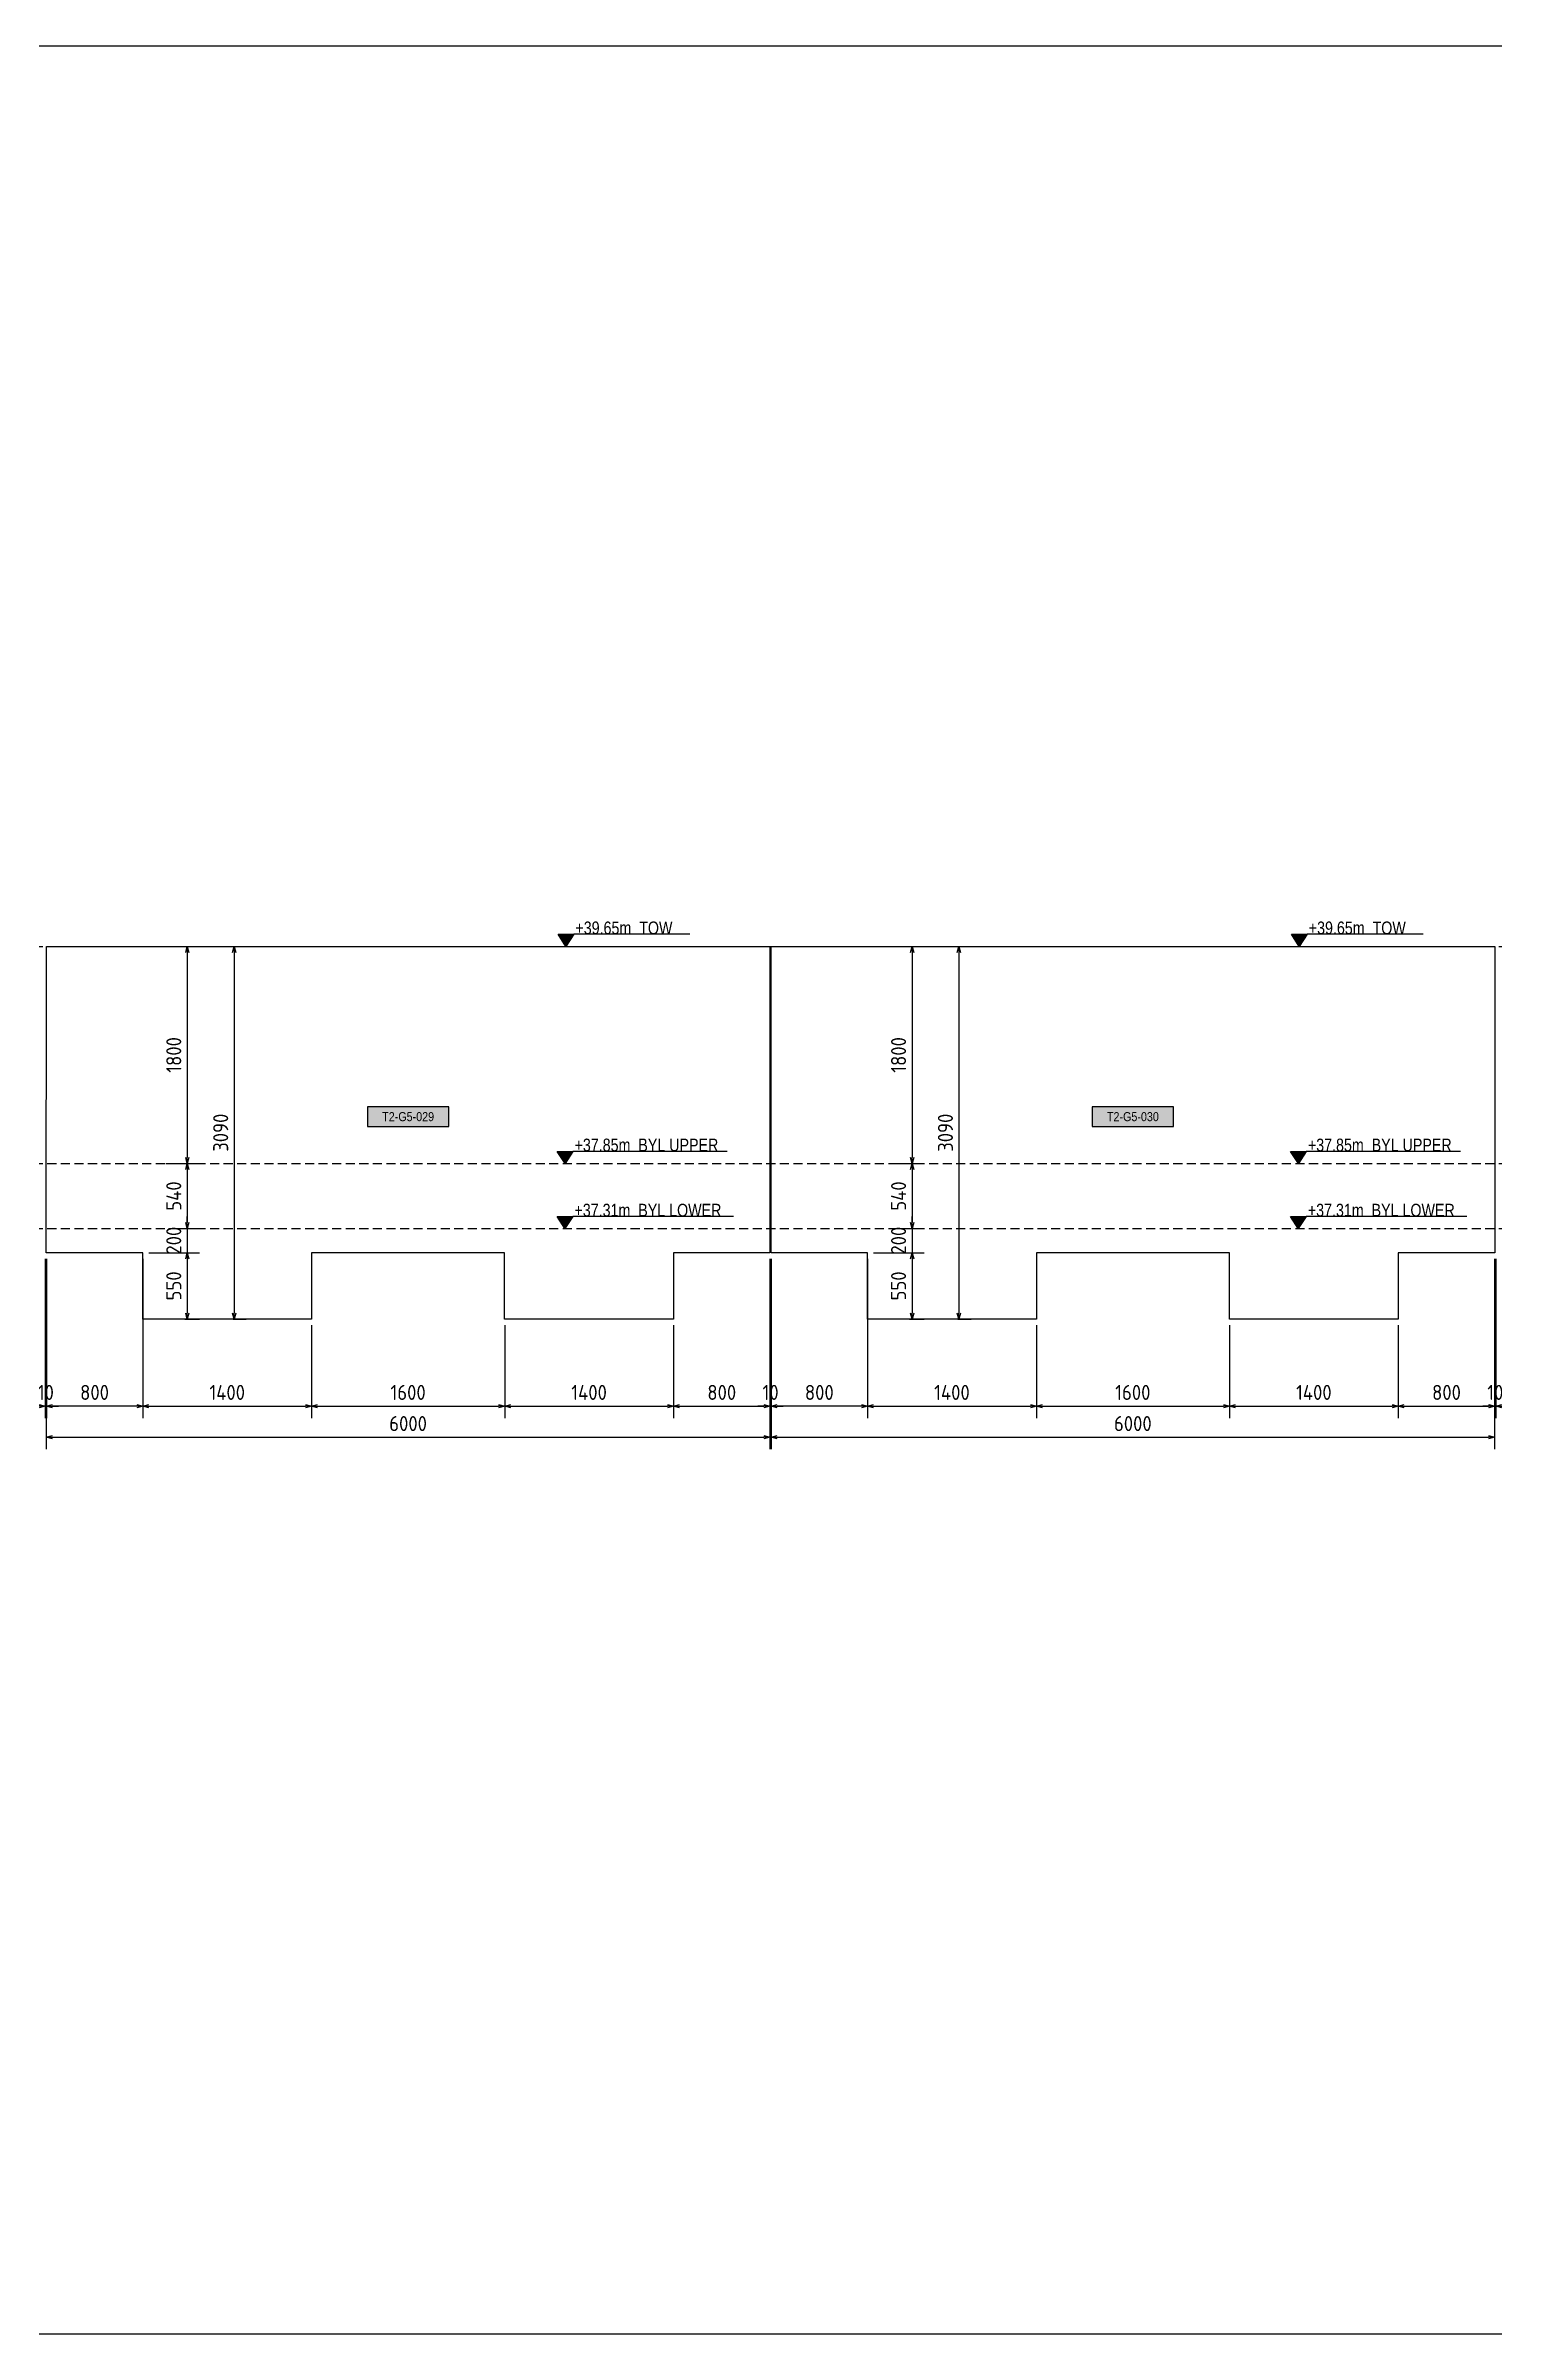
# Model space of a CAD drawing. Header units: centimetres. Extents: x -6122352 to 4157695, y -1694241 to 1947892.
# Drawn here: x 3495040 to 3507060, y 760801 to 779771 of the extents above; entities that cross this region are included whole.
import ezdxf
from ezdxf.enums import TextEntityAlignment as Align

# ---------------------------------------------------------------- set-up
doc = ezdxf.new("R2010")
doc.units = ezdxf.units.CM
doc.header["$MEASUREMENT"] = 0
doc.header["$PDMODE"] = 66
doc.header["$PDSIZE"] = 100
doc.linetypes.add('DASHED2', pattern=[0.375, 0.25, -0.125])
for name, color, linetype in [('00-MI-DIM', 7, 'Continuous'), ('@MI-TYPE-02', 6, 'Continuous'), ('JML-Dimension', 1, 'Continuous'), ('PANEL-TAGS', 7, 'Continuous'), ('SECTION', 130, 'Continuous')]:
    doc.layers.add(name, color=color, linetype=linetype)
doc.styles.add('PANELTAG_STYLE', font='arial.ttf')
doc.styles.add('Schueco-BEMSTIL', font='isocpeur.ttf', dxfattribs={"width": 0.9})
doc.styles.add('txt-Pisa-std', font='arial.ttf', dxfattribs={"width": 0.8})
doc.dimstyles.new('MI- JWC-TXT-2.5 MM', dxfattribs={"dimscale": 1.5, "dimtxt": 2.5, "dimasz": 1, "dimexe": 2, "dimexo": 1, "dimgap": 1, "dimtad": 1, "dimdec": 0, "dimdsep": 46, "dimtxsty": 'Schueco-BEMSTIL', "dimblk": 'OPEN30', "dimcen": 0, "dimdle": 2, "dimclrd": 140, "dimclre": 8, "dimclrt": 40, "dimadec": 0, "dimazin": 2, "dimtfac": 1, "dimtdec": 0, "dimtix": 1, "dimtmove": 2, "dimatfit": 3, "dimldrblk": 'OPEN', "dimfxl": 2, "dimlwd": -1, "dimlwe": -1, "dimarcsym": 0})

# ---------------------------------------------------------------- blocks, each defined once
blk = doc.blocks.new('_Open30')
at = {"color": 0, "linetype": 'ByBlock', "lineweight": -2}
for p, q in [((-1, 0.27), (0, 0)), ((0, 0), (-1, -0.27)), ((0, 0), (-1, 0))]:
    blk.add_line(p, q, dxfattribs=at)
blk = doc.blocks.new('*D2179')
at = {"layer": '00-MI-DIM', "color": 8, "transparency": 16777216}
for p, q in [((3495045, 769716), (3495045, 768395)), ((3495845, 769716), (3495845, 768395))]:
    blk.add_line(p, q, dxfattribs=at)
at = {"layer": '00-MI-DIM', "color": 140, "transparency": 16777216}
blk.add_line((3495795, 768495), (3495095, 768495), dxfattribs=at)
at = {"layer": 'Defpoints', "color": 0, "transparency": 16777216}
for p in [(3495045, 769766), (3495845, 769766), (3495045, 768495)]:
    blk.add_point(p, dxfattribs=at)
at = {"layer": '00-MI-DIM', "color": 140, "transparency": 16777216, "xscale": 50, "yscale": 50, "zscale": 50, "rotation": 180}
blk.add_blockref('_Open30', (3495045, 768495), dxfattribs=at)
at = {"layer": '00-MI-DIM', "color": 140, "transparency": 16777216, "xscale": 50, "yscale": 50, "zscale": 50}
blk.add_blockref('_Open30', (3495845, 768495), dxfattribs=at)
at = {"layer": '00-MI-DIM', "color": 40, "transparency": 16777216, "insert": (3495445, 768608), "char_height": 125, "attachment_point": 5, "style": 'Schueco-BEMSTIL'}
blk.add_mtext('800', dxfattribs=at)
blk = doc.blocks.new('_Open')
at = {"color": 0, "linetype": 'ByBlock', "lineweight": -2}
for p, q in [((-1, 0), (0, 0)), ((-1, 0), (0, 0)), ((0, 0), (-1, 0))]:
    blk.add_line(p, q, dxfattribs=at)
blk = doc.blocks.new('*D2180')
at = {"layer": '00-MI-DIM', "color": 8, "transparency": 16777216}
for p, q in [((3495845, 769716), (3495845, 768395)), ((3497245, 769166), (3497245, 768395))]:
    blk.add_line(p, q, dxfattribs=at)
at = {"layer": '00-MI-DIM', "color": 140, "transparency": 16777216}
blk.add_line((3495895, 768495), (3497195, 768495), dxfattribs=at)
at = {"layer": 'Defpoints', "color": 0, "transparency": 16777216}
for p in [(3495845, 769766), (3497245, 769216), (3497245, 768495)]:
    blk.add_point(p, dxfattribs=at)
at = {"layer": '00-MI-DIM', "color": 140, "transparency": 16777216, "xscale": 50, "yscale": 50, "zscale": 50, "rotation": 180}
blk.add_blockref('_Open30', (3495845, 768495), dxfattribs=at)
at = {"layer": '00-MI-DIM', "color": 140, "transparency": 16777216, "xscale": 50, "yscale": 50, "zscale": 50}
blk.add_blockref('_Open30', (3497245, 768495), dxfattribs=at)
at = {"layer": '00-MI-DIM', "color": 40, "transparency": 16777216, "insert": (3496545, 768608), "char_height": 125, "attachment_point": 5, "style": 'Schueco-BEMSTIL'}
blk.add_mtext('1400', dxfattribs=at)
blk = doc.blocks.new('*D2181')
at = {"layer": '00-MI-DIM', "color": 8, "transparency": 16777216}
for p, q in [((3497245, 769166), (3497245, 768395)), ((3498846, 769166), (3498846, 768395))]:
    blk.add_line(p, q, dxfattribs=at)
at = {"layer": '00-MI-DIM', "color": 140, "transparency": 16777216}
blk.add_line((3497295, 768495), (3498796, 768495), dxfattribs=at)
at = {"layer": 'Defpoints', "color": 0, "transparency": 16777216}
for p in [(3497245, 769216), (3498846, 769216), (3498846, 768495)]:
    blk.add_point(p, dxfattribs=at)
at = {"layer": '00-MI-DIM', "color": 140, "transparency": 16777216, "xscale": 50, "yscale": 50, "zscale": 50, "rotation": 180}
blk.add_blockref('_Open30', (3497245, 768495), dxfattribs=at)
at = {"layer": '00-MI-DIM', "color": 140, "transparency": 16777216, "xscale": 50, "yscale": 50, "zscale": 50}
blk.add_blockref('_Open30', (3498846, 768495), dxfattribs=at)
at = {"layer": '00-MI-DIM', "color": 40, "transparency": 16777216, "insert": (3498045, 768608), "char_height": 125, "attachment_point": 5, "style": 'Schueco-BEMSTIL'}
blk.add_mtext('1600', dxfattribs=at)
blk = doc.blocks.new('*D2182')
at = {"layer": '00-MI-DIM', "color": 8, "transparency": 16777216}
for p, q in [((3498846, 769166), (3498846, 768395)), ((3500246, 769166), (3500246, 768395))]:
    blk.add_line(p, q, dxfattribs=at)
at = {"layer": '00-MI-DIM', "color": 140, "transparency": 16777216}
blk.add_line((3498896, 768495), (3500196, 768495), dxfattribs=at)
at = {"layer": 'Defpoints', "color": 0, "transparency": 16777216}
for p in [(3498846, 769216), (3500246, 769216), (3500246, 768495)]:
    blk.add_point(p, dxfattribs=at)
at = {"layer": '00-MI-DIM', "color": 140, "transparency": 16777216, "xscale": 50, "yscale": 50, "zscale": 50, "rotation": 180}
blk.add_blockref('_Open30', (3498846, 768495), dxfattribs=at)
at = {"layer": '00-MI-DIM', "color": 140, "transparency": 16777216, "xscale": 50, "yscale": 50, "zscale": 50}
blk.add_blockref('_Open30', (3500246, 768495), dxfattribs=at)
at = {"layer": '00-MI-DIM', "color": 40, "transparency": 16777216, "insert": (3499546, 768608), "char_height": 125, "attachment_point": 5, "style": 'Schueco-BEMSTIL'}
blk.add_mtext('1400', dxfattribs=at)
blk = doc.blocks.new('*D2184')
at = {"layer": '00-MI-DIM', "color": 8, "transparency": 16777216}
for p, q in [((3501045, 769716), (3501045, 768395)), ((3500246, 769166), (3500246, 768395))]:
    blk.add_line(p, q, dxfattribs=at)
at = {"layer": '00-MI-DIM', "color": 140, "transparency": 16777216}
blk.add_line((3500296, 768495), (3500995, 768495), dxfattribs=at)
at = {"layer": 'Defpoints', "color": 0, "transparency": 16777216}
for p in [(3501045, 769766), (3500246, 769216), (3501045, 768495)]:
    blk.add_point(p, dxfattribs=at)
at = {"layer": '00-MI-DIM', "color": 140, "transparency": 16777216, "xscale": 50, "yscale": 50, "zscale": 50, "rotation": 180}
blk.add_blockref('_Open30', (3500246, 768495), dxfattribs=at)
at = {"layer": '00-MI-DIM', "color": 140, "transparency": 16777216, "xscale": 50, "yscale": 50, "zscale": 50}
blk.add_blockref('_Open30', (3501045, 768495), dxfattribs=at)
at = {"layer": '00-MI-DIM', "color": 40, "transparency": 16777216, "insert": (3500646, 768608), "char_height": 125, "attachment_point": 5, "style": 'Schueco-BEMSTIL'}
blk.add_mtext('800', dxfattribs=at)
blk = doc.blocks.new('*D2185')
at = {"layer": '00-MI-DIM', "color": 8, "transparency": 16777216}
for p, q in [((3495045, 769716), (3495045, 768137)), ((3501045, 769716), (3501045, 768137))]:
    blk.add_line(p, q, dxfattribs=at)
at = {"layer": '00-MI-DIM', "color": 140, "transparency": 16777216}
blk.add_line((3495095, 768237), (3500995, 768237), dxfattribs=at)
at = {"layer": 'Defpoints', "color": 0, "transparency": 16777216}
for p in [(3495045, 769766), (3501045, 769766), (3501045, 768237)]:
    blk.add_point(p, dxfattribs=at)
at = {"layer": '00-MI-DIM', "color": 140, "transparency": 16777216, "xscale": 50, "yscale": 50, "zscale": 50, "rotation": 180}
blk.add_blockref('_Open30', (3495045, 768237), dxfattribs=at)
at = {"layer": '00-MI-DIM', "color": 140, "transparency": 16777216, "xscale": 50, "yscale": 50, "zscale": 50}
blk.add_blockref('_Open30', (3501045, 768237), dxfattribs=at)
at = {"layer": '00-MI-DIM', "color": 40, "transparency": 16777216, "insert": (3498045, 768350), "char_height": 125, "attachment_point": 5, "style": 'Schueco-BEMSTIL'}
blk.add_mtext('6000', dxfattribs=at)
blk = doc.blocks.new('*D2186')
at = {"layer": '00-MI-DIM', "color": 8, "transparency": 16777216}
for p, q in [((3496037, 772306), (3496314, 772306)), ((3496037, 770506), (3496314, 770506))]:
    blk.add_line(p, q, dxfattribs=at)
at = {"layer": '00-MI-DIM', "color": 140, "transparency": 16777216}
blk.add_line((3496214, 772256), (3496214, 770556), dxfattribs=at)
at = {"layer": 'Defpoints', "color": 0, "transparency": 16777216}
for p in [(3495987, 772306), (3495987, 770506), (3496214, 770506)]:
    blk.add_point(p, dxfattribs=at)
at = {"layer": '00-MI-DIM', "color": 140, "transparency": 16777216, "xscale": 50, "yscale": 50, "zscale": 50}
for p, rotation in [((3496214, 772306), 90), ((3496214, 770506), 270)]:
    blk.add_blockref('_Open30', p, dxfattribs=dict(at, rotation=rotation))
at = {"layer": '00-MI-DIM', "color": 40, "transparency": 16777216, "insert": (3496102, 771406), "char_height": 125, "attachment_point": 5, "rotation": 90, "style": 'Schueco-BEMSTIL'}
blk.add_mtext('1800', dxfattribs=at)
blk = doc.blocks.new('*D2187')
at = {"layer": '00-MI-DIM', "color": 8, "transparency": 16777216}
for p, q in [((3496037, 770506), (3496314, 770506)), ((3496059, 769966), (3496314, 769966))]:
    blk.add_line(p, q, dxfattribs=at)
at = {"layer": '00-MI-DIM', "color": 140, "transparency": 16777216}
blk.add_line((3496214, 770456), (3496214, 770016), dxfattribs=at)
at = {"layer": 'Defpoints', "color": 0, "transparency": 16777216}
for p in [(3495987, 770506), (3496009, 769966), (3496214, 769966)]:
    blk.add_point(p, dxfattribs=at)
at = {"layer": '00-MI-DIM', "color": 140, "transparency": 16777216, "xscale": 50, "yscale": 50, "zscale": 50}
for p, rotation in [((3496214, 770506), 90), ((3496214, 769966), 270)]:
    blk.add_blockref('_Open30', p, dxfattribs=dict(at, rotation=rotation))
at = {"layer": '00-MI-DIM', "color": 40, "transparency": 16777216, "insert": (3496102, 770236), "char_height": 125, "attachment_point": 5, "rotation": 90, "style": 'Schueco-BEMSTIL'}
blk.add_mtext('540', dxfattribs=at)
blk = doc.blocks.new('*D2188')
at = {"layer": '00-MI-DIM', "color": 8, "transparency": 16777216}
for p, q in [((3496559, 772306), (3496703, 772306)), ((3496595, 769216), (3496703, 769216))]:
    blk.add_line(p, q, dxfattribs=at)
at = {"layer": '00-MI-DIM', "color": 140, "transparency": 16777216}
blk.add_line((3496603, 772256), (3496603, 769266), dxfattribs=at)
at = {"layer": 'Defpoints', "color": 0, "transparency": 16777216}
for p in [(3496509, 772306), (3496545, 769216), (3496603, 769216)]:
    blk.add_point(p, dxfattribs=at)
at = {"layer": '00-MI-DIM', "color": 140, "transparency": 16777216, "xscale": 50, "yscale": 50, "zscale": 50}
for p, rotation in [((3496603, 772306), 90), ((3496603, 769216), 270)]:
    blk.add_blockref('_Open30', p, dxfattribs=dict(at, rotation=rotation))
at = {"layer": '00-MI-DIM', "color": 40, "transparency": 16777216, "insert": (3496491, 770761), "char_height": 125, "attachment_point": 5, "rotation": 90, "style": 'Schueco-BEMSTIL'}
blk.add_mtext('3090', dxfattribs=at)
blk = doc.blocks.new('*D2189')
at = {"layer": '00-MI-DIM', "color": 140, "transparency": 16777216}
for p, q in [((3496214, 770016), (3496214, 770066)), ((3496214, 769966), (3496214, 769766)), ((3496214, 769716), (3496214, 769666))]:
    blk.add_line(p, q, dxfattribs=at)
at = {"layer": '00-MI-DIM', "color": 8, "transparency": 16777216}
for p, q in [((3496059, 769966), (3496314, 769966)), ((3495895, 769766), (3496314, 769766))]:
    blk.add_line(p, q, dxfattribs=at)
at = {"layer": 'Defpoints', "color": 0, "transparency": 16777216}
for p in [(3496009, 769966), (3495845, 769766), (3496214, 769766)]:
    blk.add_point(p, dxfattribs=at)
at = {"layer": '00-MI-DIM', "color": 140, "transparency": 16777216, "xscale": 50, "yscale": 50, "zscale": 50}
for p, rotation in [((3496214, 769966), 270), ((3496214, 769766), 90)]:
    blk.add_blockref('_Open30', p, dxfattribs=dict(at, rotation=rotation))
at = {"layer": '00-MI-DIM', "color": 40, "transparency": 16777216, "insert": (3496102, 769866), "char_height": 125, "attachment_point": 5, "rotation": 90, "style": 'Schueco-BEMSTIL'}
blk.add_mtext('200', dxfattribs=at)
blk = doc.blocks.new('*D2183')
at = {"layer": '00-MI-DIM', "color": 8, "transparency": 16777216}
for p, q in [((3495895, 769766), (3496314, 769766)), ((3496194, 769216), (3496314, 769216))]:
    blk.add_line(p, q, dxfattribs=at)
at = {"layer": '00-MI-DIM', "color": 140, "transparency": 16777216}
blk.add_line((3496214, 769716), (3496214, 769266), dxfattribs=at)
at = {"layer": 'Defpoints', "color": 0, "transparency": 16777216}
for p in [(3495845, 769766), (3496144, 769216), (3496214, 769216)]:
    blk.add_point(p, dxfattribs=at)
at = {"layer": '00-MI-DIM', "color": 140, "transparency": 16777216, "xscale": 50, "yscale": 50, "zscale": 50}
for p, rotation in [((3496214, 769766), 90), ((3496214, 769216), 270)]:
    blk.add_blockref('_Open30', p, dxfattribs=dict(at, rotation=rotation))
at = {"layer": '00-MI-DIM', "color": 40, "transparency": 16777216, "insert": (3496102, 769491), "char_height": 125, "attachment_point": 5, "rotation": 90, "style": 'Schueco-BEMSTIL'}
blk.add_mtext('550', dxfattribs=at)
blk = doc.blocks.new('*D2190')
at = {"layer": '00-MI-DIM', "color": 8, "transparency": 16777216}
for p, q in [((3501055, 769716), (3501055, 768395)), ((3501855, 769716), (3501855, 768395))]:
    blk.add_line(p, q, dxfattribs=at)
at = {"layer": '00-MI-DIM', "color": 140, "transparency": 16777216}
blk.add_line((3501805, 768495), (3501105, 768495), dxfattribs=at)
at = {"layer": 'Defpoints', "color": 0, "transparency": 16777216}
for p in [(3501055, 769766), (3501855, 769766), (3501055, 768495)]:
    blk.add_point(p, dxfattribs=at)
at = {"layer": '00-MI-DIM', "color": 140, "transparency": 16777216, "xscale": 50, "yscale": 50, "zscale": 50, "rotation": 180}
blk.add_blockref('_Open30', (3501055, 768495), dxfattribs=at)
at = {"layer": '00-MI-DIM', "color": 140, "transparency": 16777216, "xscale": 50, "yscale": 50, "zscale": 50}
blk.add_blockref('_Open30', (3501855, 768495), dxfattribs=at)
at = {"layer": '00-MI-DIM', "color": 40, "transparency": 16777216, "insert": (3501455, 768608), "char_height": 125, "attachment_point": 5, "style": 'Schueco-BEMSTIL'}
blk.add_mtext('800', dxfattribs=at)
blk = doc.blocks.new('*D2191')
at = {"layer": '00-MI-DIM', "color": 8, "transparency": 16777216}
for p, q in [((3501855, 769716), (3501855, 768395)), ((3503255, 769166), (3503255, 768395))]:
    blk.add_line(p, q, dxfattribs=at)
at = {"layer": '00-MI-DIM', "color": 140, "transparency": 16777216}
blk.add_line((3501905, 768495), (3503205, 768495), dxfattribs=at)
at = {"layer": 'Defpoints', "color": 0, "transparency": 16777216}
for p in [(3501855, 769766), (3503255, 769216), (3503255, 768495)]:
    blk.add_point(p, dxfattribs=at)
at = {"layer": '00-MI-DIM', "color": 140, "transparency": 16777216, "xscale": 50, "yscale": 50, "zscale": 50, "rotation": 180}
blk.add_blockref('_Open30', (3501855, 768495), dxfattribs=at)
at = {"layer": '00-MI-DIM', "color": 140, "transparency": 16777216, "xscale": 50, "yscale": 50, "zscale": 50}
blk.add_blockref('_Open30', (3503255, 768495), dxfattribs=at)
at = {"layer": '00-MI-DIM', "color": 40, "transparency": 16777216, "insert": (3502555, 768608), "char_height": 125, "attachment_point": 5, "style": 'Schueco-BEMSTIL'}
blk.add_mtext('1400', dxfattribs=at)
blk = doc.blocks.new('*D2192')
at = {"layer": '00-MI-DIM', "color": 8, "transparency": 16777216}
for p, q in [((3503255, 769166), (3503255, 768395)), ((3504856, 769166), (3504856, 768395))]:
    blk.add_line(p, q, dxfattribs=at)
at = {"layer": '00-MI-DIM', "color": 140, "transparency": 16777216}
blk.add_line((3503305, 768495), (3504806, 768495), dxfattribs=at)
at = {"layer": 'Defpoints', "color": 0, "transparency": 16777216}
for p in [(3503255, 769216), (3504856, 769216), (3504856, 768495)]:
    blk.add_point(p, dxfattribs=at)
at = {"layer": '00-MI-DIM', "color": 140, "transparency": 16777216, "xscale": 50, "yscale": 50, "zscale": 50, "rotation": 180}
blk.add_blockref('_Open30', (3503255, 768495), dxfattribs=at)
at = {"layer": '00-MI-DIM', "color": 140, "transparency": 16777216, "xscale": 50, "yscale": 50, "zscale": 50}
blk.add_blockref('_Open30', (3504856, 768495), dxfattribs=at)
at = {"layer": '00-MI-DIM', "color": 40, "transparency": 16777216, "insert": (3504055, 768608), "char_height": 125, "attachment_point": 5, "style": 'Schueco-BEMSTIL'}
blk.add_mtext('1600', dxfattribs=at)
blk = doc.blocks.new('*D2193')
at = {"layer": '00-MI-DIM', "color": 8, "transparency": 16777216}
for p, q in [((3504856, 769166), (3504856, 768395)), ((3506256, 769166), (3506256, 768395))]:
    blk.add_line(p, q, dxfattribs=at)
at = {"layer": '00-MI-DIM', "color": 140, "transparency": 16777216}
blk.add_line((3504906, 768495), (3506206, 768495), dxfattribs=at)
at = {"layer": 'Defpoints', "color": 0, "transparency": 16777216}
for p in [(3504856, 769216), (3506256, 769216), (3506256, 768495)]:
    blk.add_point(p, dxfattribs=at)
at = {"layer": '00-MI-DIM', "color": 140, "transparency": 16777216, "xscale": 50, "yscale": 50, "zscale": 50, "rotation": 180}
blk.add_blockref('_Open30', (3504856, 768495), dxfattribs=at)
at = {"layer": '00-MI-DIM', "color": 140, "transparency": 16777216, "xscale": 50, "yscale": 50, "zscale": 50}
blk.add_blockref('_Open30', (3506256, 768495), dxfattribs=at)
at = {"layer": '00-MI-DIM', "color": 40, "transparency": 16777216, "insert": (3505556, 768608), "char_height": 125, "attachment_point": 5, "style": 'Schueco-BEMSTIL'}
blk.add_mtext('1400', dxfattribs=at)
blk = doc.blocks.new('*D2195')
at = {"layer": '00-MI-DIM', "color": 8, "transparency": 16777216}
for p, q in [((3507055, 769716), (3507055, 768395)), ((3506256, 769166), (3506256, 768395))]:
    blk.add_line(p, q, dxfattribs=at)
at = {"layer": '00-MI-DIM', "color": 140, "transparency": 16777216}
blk.add_line((3506306, 768495), (3507005, 768495), dxfattribs=at)
at = {"layer": 'Defpoints', "color": 0, "transparency": 16777216}
for p in [(3507055, 769766), (3506256, 769216), (3507055, 768495)]:
    blk.add_point(p, dxfattribs=at)
at = {"layer": '00-MI-DIM', "color": 140, "transparency": 16777216, "xscale": 50, "yscale": 50, "zscale": 50, "rotation": 180}
blk.add_blockref('_Open30', (3506256, 768495), dxfattribs=at)
at = {"layer": '00-MI-DIM', "color": 140, "transparency": 16777216, "xscale": 50, "yscale": 50, "zscale": 50}
blk.add_blockref('_Open30', (3507055, 768495), dxfattribs=at)
at = {"layer": '00-MI-DIM', "color": 40, "transparency": 16777216, "insert": (3506656, 768608), "char_height": 125, "attachment_point": 5, "style": 'Schueco-BEMSTIL'}
blk.add_mtext('800', dxfattribs=at)
blk = doc.blocks.new('*D2196')
at = {"layer": '00-MI-DIM', "color": 8, "transparency": 16777216}
for p, q in [((3501055, 769716), (3501055, 768137)), ((3507055, 769716), (3507055, 768137))]:
    blk.add_line(p, q, dxfattribs=at)
at = {"layer": '00-MI-DIM', "color": 140, "transparency": 16777216}
blk.add_line((3501105, 768237), (3507005, 768237), dxfattribs=at)
at = {"layer": 'Defpoints', "color": 0, "transparency": 16777216}
for p in [(3501055, 769766), (3507055, 769766), (3507055, 768237)]:
    blk.add_point(p, dxfattribs=at)
at = {"layer": '00-MI-DIM', "color": 140, "transparency": 16777216, "xscale": 50, "yscale": 50, "zscale": 50, "rotation": 180}
blk.add_blockref('_Open30', (3501055, 768237), dxfattribs=at)
at = {"layer": '00-MI-DIM', "color": 140, "transparency": 16777216, "xscale": 50, "yscale": 50, "zscale": 50}
blk.add_blockref('_Open30', (3507055, 768237), dxfattribs=at)
at = {"layer": '00-MI-DIM', "color": 40, "transparency": 16777216, "insert": (3504055, 768350), "char_height": 125, "attachment_point": 5, "style": 'Schueco-BEMSTIL'}
blk.add_mtext('6000', dxfattribs=at)
blk = doc.blocks.new('*D2197')
at = {"layer": '00-MI-DIM', "color": 8, "transparency": 16777216}
for p, q in [((3502047, 772306), (3502324, 772306)), ((3502047, 770506), (3502324, 770506))]:
    blk.add_line(p, q, dxfattribs=at)
at = {"layer": '00-MI-DIM', "color": 140, "transparency": 16777216}
blk.add_line((3502224, 772256), (3502224, 770556), dxfattribs=at)
at = {"layer": 'Defpoints', "color": 0, "transparency": 16777216}
for p in [(3501997, 772306), (3501997, 770506), (3502224, 770506)]:
    blk.add_point(p, dxfattribs=at)
at = {"layer": '00-MI-DIM', "color": 140, "transparency": 16777216, "xscale": 50, "yscale": 50, "zscale": 50}
for p, rotation in [((3502224, 772306), 90), ((3502224, 770506), 270)]:
    blk.add_blockref('_Open30', p, dxfattribs=dict(at, rotation=rotation))
at = {"layer": '00-MI-DIM', "color": 40, "transparency": 16777216, "insert": (3502112, 771406), "char_height": 125, "attachment_point": 5, "rotation": 90, "style": 'Schueco-BEMSTIL'}
blk.add_mtext('1800', dxfattribs=at)
blk = doc.blocks.new('*D2198')
at = {"layer": '00-MI-DIM', "color": 8, "transparency": 16777216}
for p, q in [((3502047, 770506), (3502324, 770506)), ((3502069, 769966), (3502324, 769966))]:
    blk.add_line(p, q, dxfattribs=at)
at = {"layer": '00-MI-DIM', "color": 140, "transparency": 16777216}
blk.add_line((3502224, 770456), (3502224, 770016), dxfattribs=at)
at = {"layer": 'Defpoints', "color": 0, "transparency": 16777216}
for p in [(3501997, 770506), (3502019, 769966), (3502224, 769966)]:
    blk.add_point(p, dxfattribs=at)
at = {"layer": '00-MI-DIM', "color": 140, "transparency": 16777216, "xscale": 50, "yscale": 50, "zscale": 50}
for p, rotation in [((3502224, 770506), 90), ((3502224, 769966), 270)]:
    blk.add_blockref('_Open30', p, dxfattribs=dict(at, rotation=rotation))
at = {"layer": '00-MI-DIM', "color": 40, "transparency": 16777216, "insert": (3502112, 770236), "char_height": 125, "attachment_point": 5, "rotation": 90, "style": 'Schueco-BEMSTIL'}
blk.add_mtext('540', dxfattribs=at)
blk = doc.blocks.new('*D2199')
at = {"layer": '00-MI-DIM', "color": 8, "transparency": 16777216}
for p, q in [((3502569, 772306), (3502713, 772306)), ((3502605, 769216), (3502713, 769216))]:
    blk.add_line(p, q, dxfattribs=at)
at = {"layer": '00-MI-DIM', "color": 140, "transparency": 16777216}
blk.add_line((3502613, 772256), (3502613, 769266), dxfattribs=at)
at = {"layer": 'Defpoints', "color": 0, "transparency": 16777216}
for p in [(3502519, 772306), (3502555, 769216), (3502613, 769216)]:
    blk.add_point(p, dxfattribs=at)
at = {"layer": '00-MI-DIM', "color": 140, "transparency": 16777216, "xscale": 50, "yscale": 50, "zscale": 50}
for p, rotation in [((3502613, 772306), 90), ((3502613, 769216), 270)]:
    blk.add_blockref('_Open30', p, dxfattribs=dict(at, rotation=rotation))
at = {"layer": '00-MI-DIM', "color": 40, "transparency": 16777216, "insert": (3502501, 770761), "char_height": 125, "attachment_point": 5, "rotation": 90, "style": 'Schueco-BEMSTIL'}
blk.add_mtext('3090', dxfattribs=at)
blk = doc.blocks.new('*D2200')
at = {"layer": '00-MI-DIM', "color": 140, "transparency": 16777216}
for p, q in [((3502224, 770016), (3502224, 770066)), ((3502224, 769966), (3502224, 769766)), ((3502224, 769716), (3502224, 769666))]:
    blk.add_line(p, q, dxfattribs=at)
at = {"layer": '00-MI-DIM', "color": 8, "transparency": 16777216}
for p, q in [((3502069, 769966), (3502324, 769966)), ((3501905, 769766), (3502324, 769766))]:
    blk.add_line(p, q, dxfattribs=at)
at = {"layer": 'Defpoints', "color": 0, "transparency": 16777216}
for p in [(3502019, 769966), (3501855, 769766), (3502224, 769766)]:
    blk.add_point(p, dxfattribs=at)
at = {"layer": '00-MI-DIM', "color": 140, "transparency": 16777216, "xscale": 50, "yscale": 50, "zscale": 50}
for p, rotation in [((3502224, 769966), 270), ((3502224, 769766), 90)]:
    blk.add_blockref('_Open30', p, dxfattribs=dict(at, rotation=rotation))
at = {"layer": '00-MI-DIM', "color": 40, "transparency": 16777216, "insert": (3502112, 769866), "char_height": 125, "attachment_point": 5, "rotation": 90, "style": 'Schueco-BEMSTIL'}
blk.add_mtext('200', dxfattribs=at)
blk = doc.blocks.new('*D2194')
at = {"layer": '00-MI-DIM', "color": 8, "transparency": 16777216}
for p, q in [((3501905, 769766), (3502324, 769766)), ((3502204, 769216), (3502324, 769216))]:
    blk.add_line(p, q, dxfattribs=at)
at = {"layer": '00-MI-DIM', "color": 140, "transparency": 16777216}
blk.add_line((3502224, 769716), (3502224, 769266), dxfattribs=at)
at = {"layer": 'Defpoints', "color": 0, "transparency": 16777216}
for p in [(3501855, 769766), (3502154, 769216), (3502224, 769216)]:
    blk.add_point(p, dxfattribs=at)
at = {"layer": '00-MI-DIM', "color": 140, "transparency": 16777216, "xscale": 50, "yscale": 50, "zscale": 50}
for p, rotation in [((3502224, 769766), 90), ((3502224, 769216), 270)]:
    blk.add_blockref('_Open30', p, dxfattribs=dict(at, rotation=rotation))
at = {"layer": '00-MI-DIM', "color": 40, "transparency": 16777216, "insert": (3502112, 769491), "char_height": 125, "attachment_point": 5, "rotation": 90, "style": 'Schueco-BEMSTIL'}
blk.add_mtext('550', dxfattribs=at)
blk = doc.blocks.new('PANELTAG')
at = {"layer": 'PANEL-TAGS', "color": 1}
blk.add_lwpolyline([(-13.5, -3.3), (13.5, -3.3), (13.5, 3.3), (-13.5, 3.3)], close=True, dxfattribs=at)
at = {"layer": 'PANEL-TAGS', "color": 40, "true_color": 0xffd700}
blk.add_solid([(-13.5, -3.3), (13.5, -3.3), (-13.5, 3.3), (13.5, 3.3)], dxfattribs=at)
at = {"layer": 'PANEL-TAGS', "color": 5, "style": 'PANELTAG_STYLE', "width": 0.85}
blk.add_attdef('TAGNO', text='', height=3, dxfattribs=at).set_placement((0, 0), align=Align.MIDDLE)
blk = doc.blocks.new('*U1106')
at = {"layer": 'JML-Dimension'}
h = blk.add_hatch(color=10, dxfattribs=at)
h.dxf.hatch_style = 1
h.paths.add_polyline_path([(0, 0), (-1.54, 2.37), (1.54, 2.37)])
blk.add_line((24.31, 2.37), (1.54, 2.37), dxfattribs=at)
blk.add_lwpolyline([(0, 0), (-1.54, 2.37), (1.54, 2.37), (0, 0)], dxfattribs=at)
at = {"color": 5, "style": 'txt-Pisa-std', "width": 0.8}
blk.add_attdef('+0.0', text='', height=2.5, dxfattribs=at).set_placement((1.87, 2.37), align=Align.BOTTOM_LEFT)
blk = doc.blocks.new('*U1108')
at = {"layer": 'JML-Dimension'}
h = blk.add_hatch(color=10, dxfattribs=at)
h.dxf.hatch_style = 1
h.paths.add_polyline_path([(0, 0), (-1.54, 2.37), (1.54, 2.37)])
blk.add_line((31.81, 2.37), (1.54, 2.37), dxfattribs=at)
blk.add_lwpolyline([(0, 0), (-1.54, 2.37), (1.54, 2.37), (0, 0)], dxfattribs=at)
at = {"color": 5, "style": 'txt-Pisa-std', "width": 0.8}
blk.add_attdef('+0.0', text='', height=2.5, dxfattribs=at).set_placement((1.87, 2.37), align=Align.BOTTOM_LEFT)
blk = doc.blocks.new('*U1107')
at = {"layer": 'JML-Dimension'}
h = blk.add_hatch(color=10, dxfattribs=at)
h.dxf.hatch_style = 1
h.paths.add_polyline_path([(0, 0), (-1.54, 2.37), (1.54, 2.37)])
blk.add_line((33.03, 2.37), (1.54, 2.37), dxfattribs=at)
blk.add_lwpolyline([(0, 0), (-1.54, 2.37), (1.54, 2.37), (0, 0)], dxfattribs=at)
at = {"color": 5, "style": 'txt-Pisa-std', "width": 0.8}
blk.add_attdef('+0.0', text='', height=2.5, dxfattribs=at).set_placement((1.87, 2.37), align=Align.BOTTOM_LEFT)
blk = doc.blocks.new('*D2260')
at = {"layer": '00-MI-DIM', "color": 8, "transparency": 16777216}
for p, q in [((3507056, 769716), (3507056, 768395)), ((3507066, 769716), (3507066, 768395))]:
    blk.add_line(p, q, dxfattribs=at)
at = {"layer": '00-MI-DIM', "color": 140, "transparency": 16777216}
for p, q in [((3507006, 768495), (3506956, 768495)), ((3507056, 768495), (3507066, 768495)), ((3507116, 768495), (3507166, 768495))]:
    blk.add_line(p, q, dxfattribs=at)
at = {"layer": 'Defpoints', "color": 0, "transparency": 16777216}
for p in [(3507056, 769766), (3507066, 769766), (3507066, 768495)]:
    blk.add_point(p, dxfattribs=at)
at = {"layer": '00-MI-DIM', "color": 140, "transparency": 16777216, "xscale": 50, "yscale": 50, "zscale": 50}
blk.add_blockref('_Open30', (3507056, 768495), dxfattribs=at)
at = {"layer": '00-MI-DIM', "color": 140, "transparency": 16777216, "xscale": 50, "yscale": 50, "zscale": 50, "rotation": 180}
blk.add_blockref('_Open30', (3507066, 768495), dxfattribs=at)
at = {"layer": '00-MI-DIM', "color": 40, "transparency": 16777216, "insert": (3507061, 768608), "char_height": 125, "attachment_point": 5, "style": 'Schueco-BEMSTIL'}
blk.add_mtext('10', dxfattribs=at)
blk = doc.blocks.new('*D2261')
at = {"layer": '00-MI-DIM', "color": 8, "transparency": 16777216}
for p, q in [((3501046, 769716), (3501046, 768395)), ((3501056, 769716), (3501056, 768395))]:
    blk.add_line(p, q, dxfattribs=at)
at = {"layer": '00-MI-DIM', "color": 140, "transparency": 16777216}
for p, q in [((3500996, 768495), (3500946, 768495)), ((3501046, 768495), (3501056, 768495)), ((3501106, 768495), (3501156, 768495))]:
    blk.add_line(p, q, dxfattribs=at)
at = {"layer": 'Defpoints', "color": 0, "transparency": 16777216}
for p in [(3501046, 769766), (3501056, 769766), (3501056, 768495)]:
    blk.add_point(p, dxfattribs=at)
at = {"layer": '00-MI-DIM', "color": 140, "transparency": 16777216, "xscale": 50, "yscale": 50, "zscale": 50}
blk.add_blockref('_Open30', (3501046, 768495), dxfattribs=at)
at = {"layer": '00-MI-DIM', "color": 140, "transparency": 16777216, "xscale": 50, "yscale": 50, "zscale": 50, "rotation": 180}
blk.add_blockref('_Open30', (3501056, 768495), dxfattribs=at)
at = {"layer": '00-MI-DIM', "color": 40, "transparency": 16777216, "insert": (3501051, 768608), "char_height": 125, "attachment_point": 5, "style": 'Schueco-BEMSTIL'}
blk.add_mtext('10', dxfattribs=at)
blk = doc.blocks.new('*D2262')
at = {"layer": '00-MI-DIM', "color": 8, "transparency": 16777216}
for p, q in [((3495036, 769716), (3495036, 768395)), ((3495046, 769716), (3495046, 768395))]:
    blk.add_line(p, q, dxfattribs=at)
at = {"layer": '00-MI-DIM', "color": 140, "transparency": 16777216}
for p, q in [((3494986, 768495), (3494936, 768495)), ((3495036, 768495), (3495046, 768495)), ((3495096, 768495), (3495146, 768495))]:
    blk.add_line(p, q, dxfattribs=at)
at = {"layer": 'Defpoints', "color": 0, "transparency": 16777216}
for p in [(3495036, 769766), (3495046, 769766), (3495046, 768495)]:
    blk.add_point(p, dxfattribs=at)
at = {"layer": '00-MI-DIM', "color": 140, "transparency": 16777216, "xscale": 50, "yscale": 50, "zscale": 50}
blk.add_blockref('_Open30', (3495036, 768495), dxfattribs=at)
at = {"layer": '00-MI-DIM', "color": 140, "transparency": 16777216, "xscale": 50, "yscale": 50, "zscale": 50, "rotation": 180}
blk.add_blockref('_Open30', (3495046, 768495), dxfattribs=at)
at = {"layer": '00-MI-DIM', "color": 40, "transparency": 16777216, "insert": (3495041, 768608), "char_height": 125, "attachment_point": 5, "style": 'Schueco-BEMSTIL'}
blk.add_mtext('10', dxfattribs=at)

msp = doc.modelspace()

# ---------------------------------------------------------------- linework, layer by layer
at = {"layer": '00-MI-DIM', "color": 6}
msp.add_lwpolyline([(3287503.15085, 779771.48504), (3558622.67476, 779771.48504), (3558622.67476, 760800.78134), (3287503.15085, 760800.78134)], close=True, dxfattribs=at)
at = {"layer": '@MI-TYPE-02', "color": 160, "linetype": 'DASHED2', "ltscale": 300}
for points in [[(3483015.49901, 772305.88762), (3551644.90461, 772305.88762)], [(3483015.49901, 770505.88762), (3551644.90461, 770505.88762)], [(3483015.49901, 769965.88762), (3551644.90461, 769965.88762)]]:
    msp.add_lwpolyline(points, dxfattribs=at)
at = {"layer": '@MI-TYPE-02', "color": 30}
for points in [[(3495045.71553, 772306.02797), (3501045.49901, 772305.98327), (3501045.49901, 769766.03807), (3500245.53653, 769766.03807), (3500245.53653, 769216.03807), (3498845.53653, 769216.03807), (3498845.53653, 769766.03807), (3497245.24901, 769766.03807), (3497245.24901, 769216.03807), (3495845.24901, 769216.03807), (3495845.24901, 769766.03807), (3495045.00304, 769766.08277), (3495045.71553, 772306.02797)], [(3501055.71553, 772305.98014), (3507055.49901, 772305.93544), (3507055.49901, 769765.99025), (3506255.53653, 769765.99025), (3506255.53653, 769215.99025), (3504855.53653, 769215.99025), (3504855.53653, 769765.99025), (3503255.24901, 769765.99025), (3503255.24901, 769215.99025), (3501855.24901, 769215.99025), (3501855.24901, 769765.99025), (3501055.00304, 769766.03495), (3501055.71553, 772305.98014)]]:
    msp.add_lwpolyline(points, dxfattribs=at)

# ---------------------------------------------------------------- block references
at = {"layer": 'PANEL-TAGS', "color": 30}
ref = msp.add_blockref('PANELTAG', (3498045.42073, 770894.20926), dxfattribs=dict(at, xscale=25, yscale=25, zscale=25))
ref.add_attrib('TAGNO', 'T2-G5-029', dxfattribs={"color": 5, "height": 75, "style": 'PANELTAG_STYLE', "width": 0.85}).set_placement((3498045.42073, 770894.20926), align=Align.MIDDLE_CENTER)
ref = msp.add_blockref('PANELTAG', (3504055.42073, 770894.16143), dxfattribs=dict(at, xscale=25, yscale=25, zscale=25))
ref.add_attrib('TAGNO', 'T2-G5-030', dxfattribs={"color": 5, "height": 75, "style": 'PANELTAG_STYLE', "width": 0.85}).set_placement((3504055.42073, 770894.16143), align=Align.MIDDLE_CENTER)
at = {"layer": 'SECTION', "color": 6}
ref = msp.add_blockref('*U1106', (3499353.53106, 772305.79822), dxfattribs=dict(at, xscale=42.30147098076819, yscale=42.30147098076819, zscale=42.30147098076819))
ref.add_attrib('+0.0', '+39.65m  TOW', (3499432.65971, 772406.05528), dxfattribs={"layer": 'JML-Dimension', "color": 5, "height": 105.7536775, "style": 'txt-Pisa-std', "width": 0.8})
ref = msp.add_blockref('*U1106', (3505434.82999, 772305.79822), dxfattribs=dict(at, xscale=42.30147098076819, yscale=42.30147098076819, zscale=42.30147098076819))
ref.add_attrib('+0.0', '+39.65m  TOW', (3505513.95864, 772406.05528), dxfattribs={"layer": 'JML-Dimension', "color": 5, "height": 105.7536775, "style": 'txt-Pisa-std', "width": 0.8})
ref = msp.add_blockref('*U1108', (3499346.23757, 770505.93544), dxfattribs=dict(at, xscale=42.30147098076819, yscale=42.30147098076819, zscale=42.30147098076819))
ref.add_attrib('+0.0', '+37.85m  BYL UPPER', (3499425.36622, 770606.19251), dxfattribs={"layer": 'JML-Dimension', "color": 5, "height": 105.7536775, "style": 'txt-Pisa-std', "width": 0.8})
ref = msp.add_blockref('*U1108', (3505427.5365, 770505.93544), dxfattribs=dict(at, xscale=42.30147098076819, yscale=42.30147098076819, zscale=42.30147098076819))
ref.add_attrib('+0.0', '+37.85m  BYL UPPER', (3505506.66515, 770606.19251), dxfattribs={"layer": 'JML-Dimension', "color": 5, "height": 105.7536775, "style": 'txt-Pisa-std', "width": 0.8})
ref = msp.add_blockref('*U1107', (3499345.69757, 769965.88762), dxfattribs=dict(at, xscale=42.30147098076819, yscale=42.30147098076819, zscale=42.30147098076819))
ref.add_attrib('+0.0', '+37.31m  BYL LOWER', (3499424.82621, 770066.14468), dxfattribs={"layer": 'JML-Dimension', "color": 5, "height": 105.7536775, "style": 'txt-Pisa-std', "width": 0.8})
ref = msp.add_blockref('*U1107', (3505426.99649, 769965.88762), dxfattribs=dict(at, xscale=42.30147098076819, yscale=42.30147098076819, zscale=42.30147098076819))
ref.add_attrib('+0.0', '+37.31m  BYL LOWER', (3505506.12514, 770066.14468), dxfattribs={"layer": 'JML-Dimension', "color": 5, "height": 105.7536775, "style": 'txt-Pisa-std', "width": 0.8})

# ---------------------------------------------------------------- dimensions: what is measured, and where the dimension line sits
at = {"layer": '00-MI-DIM', "color": 30}
for base, p1, p2, picture, middle in [((3496214.47808, 770506.03109), (3495986.6722, 772306.02096), (3495986.6722, 770506.03109), '*D2186', (3496101.97808, 771406.02602)), ((3496603.36808, 769216.03807), (3496508.86052, 772306.01706), (3496545.24901, 769216.03807), '*D2188', (3496490.86808, 770761.02757)), ((3502224.47808, 770505.98327), (3501996.6722, 772305.97313), (3501996.6722, 770505.98327), '*D2197', (3502111.97808, 771405.9782)), ((3502613.36808, 769215.99025), (3502518.86052, 772305.96924), (3502555.24901, 769215.99025), '*D2199', (3502500.86808, 770760.97974)), ((3496214.47808, 769965.93544), (3495986.6722, 770506.03109), (3496009.12277, 769965.93544), '*D2187', (3496101.97808, 770235.98327)), ((3502224.47808, 769965.88762), (3501996.6722, 770505.98327), (3502019.12277, 769965.88762), '*D2198', (3502111.97808, 770235.93544)), ((3496214.47808, 769766.03807), (3496009.12277, 769965.93544), (3495845.24901, 769766.03807), '*D2189', (3496101.97808, 769865.98676)), ((3502224.47808, 769765.99025), (3502019.12277, 769965.88762), (3501855.24901, 769765.99025), '*D2200', (3502111.97808, 769865.93893)), ((3496214.47808, 769216.03807), (3495845.24901, 769766.03807), (3496144.43585, 769216.03807), '*D2183', (3496101.97808, 769491.03807)), ((3502224.47808, 769215.99025), (3501855.24901, 769765.99025), (3502154.43585, 769215.99025), '*D2194', (3502111.97808, 769490.99025))]:
    dim = msp.add_linear_dim(base=base, p1=p1, p2=p2, angle=90, dimstyle='MI- JWC-TXT-2.5 MM', dxfattribs=at)
    dim.commit()
    dim.dimension.update_dxf_attribs({"geometry": picture, "text_midpoint": middle})
for base, p1, p2, picture, middle in [((3495046.00304, 768495.44759), (3495035.7155, 769766.03807), (3495046.00304, 769766.08277), '*D2262', (3495040.85927, 768607.94759)), ((3495045.00304, 768495.44759), (3495845.24901, 769766.03807), (3495045.00304, 769766.08277), '*D2179', (3495445.12603, 768607.94759)), ((3501045.49901, 768237.46735), (3495045.00304, 769766.08277), (3501045.49901, 769766.03807), '*D2185', (3498045.25103, 768349.96735)), ((3497245.24901, 768495.44759), (3495845.24901, 769766.03807), (3497245.24901, 769216.03807), '*D2180', (3496545.24901, 768607.94759)), ((3501045.49901, 768495.44759), (3500245.53653, 769216.03807), (3501045.49901, 769766.03807), '*D2184', (3500645.51777, 768607.94759)), ((3501056.00304, 768495.39977), (3501045.7155, 769765.99025), (3501056.00304, 769766.03495), '*D2261', (3501050.85927, 768607.89977)), ((3501055.00304, 768495.39977), (3501855.24901, 769765.99025), (3501055.00304, 769766.03495), '*D2190', (3501455.12603, 768607.89977)), ((3507055.49901, 768237.41953), (3501055.00304, 769766.03495), (3507055.49901, 769765.99025), '*D2196', (3504055.25103, 768349.91953)), ((3503255.24901, 768495.39977), (3501855.24901, 769765.99025), (3503255.24901, 769215.99025), '*D2191', (3502555.24901, 768607.89977)), ((3507055.49901, 768495.39977), (3506255.53653, 769215.99025), (3507055.49901, 769765.99025), '*D2195', (3506655.51777, 768607.89977)), ((3507066.00304, 768495.39977), (3507055.7155, 769765.99025), (3507066.00304, 769766.03495), '*D2260', (3507060.85927, 768607.89977)), ((3498845.53653, 768495.44759), (3497245.24901, 769216.03807), (3498845.53653, 769216.03807), '*D2181', (3498045.39277, 768607.94759)), ((3500245.53653, 768495.44759), (3498845.53653, 769216.03807), (3500245.53653, 769216.03807), '*D2182', (3499545.53653, 768607.94759)), ((3504855.53653, 768495.39977), (3503255.24901, 769215.99025), (3504855.53653, 769215.99025), '*D2192', (3504055.39277, 768607.89977)), ((3506255.53653, 768495.39977), (3504855.53653, 769215.99025), (3506255.53653, 769215.99025), '*D2193', (3505555.53653, 768607.89977))]:
    dim = msp.add_linear_dim(base=base, p1=p1, p2=p2, dimstyle='MI- JWC-TXT-2.5 MM', dxfattribs=at)
    dim.commit()
    dim.dimension.update_dxf_attribs({"geometry": picture, "text_midpoint": middle})

doc.saveas('drawing.dxf')
